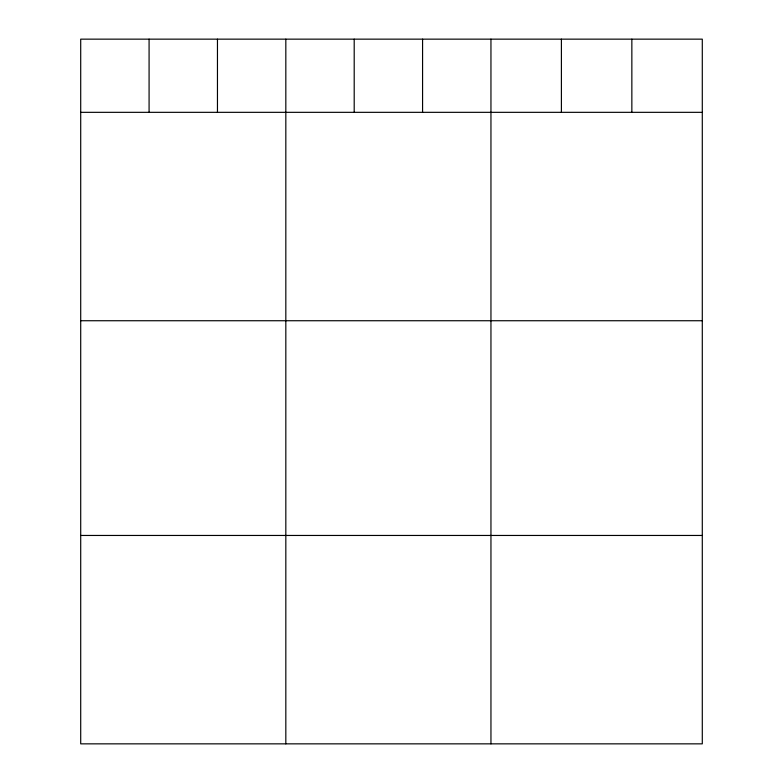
<?xml version="1.0" encoding="UTF-8"?>
<svg xmlns="http://www.w3.org/2000/svg" width="783" height="783" viewBox="0 0 783 783"><rect width="100%" height="100%" fill="white"/><g stroke="black" fill="none" stroke-linecap="round" stroke-linejoin="round"><path stroke-width="1.17" d="M702.292 112.331L702.292 743.85L80.708 743.85L80.708 39.15L702.292 39.15L702.292 112.331L80.708 112.331M80.708 320.736L702.292 320.736M80.708 535.455L702.292 535.455M631.852 39.15L631.852 112.331M561.401 39.15L561.401 112.331M490.951 39.15L490.951 743.85M422.575 39.15L422.575 112.331M354.2 39.15L354.2 112.331M285.824 39.15L285.824 743.85M217.459 39.15L217.459 112.331M149.083 39.15L149.083 112.331"/></g></svg>
